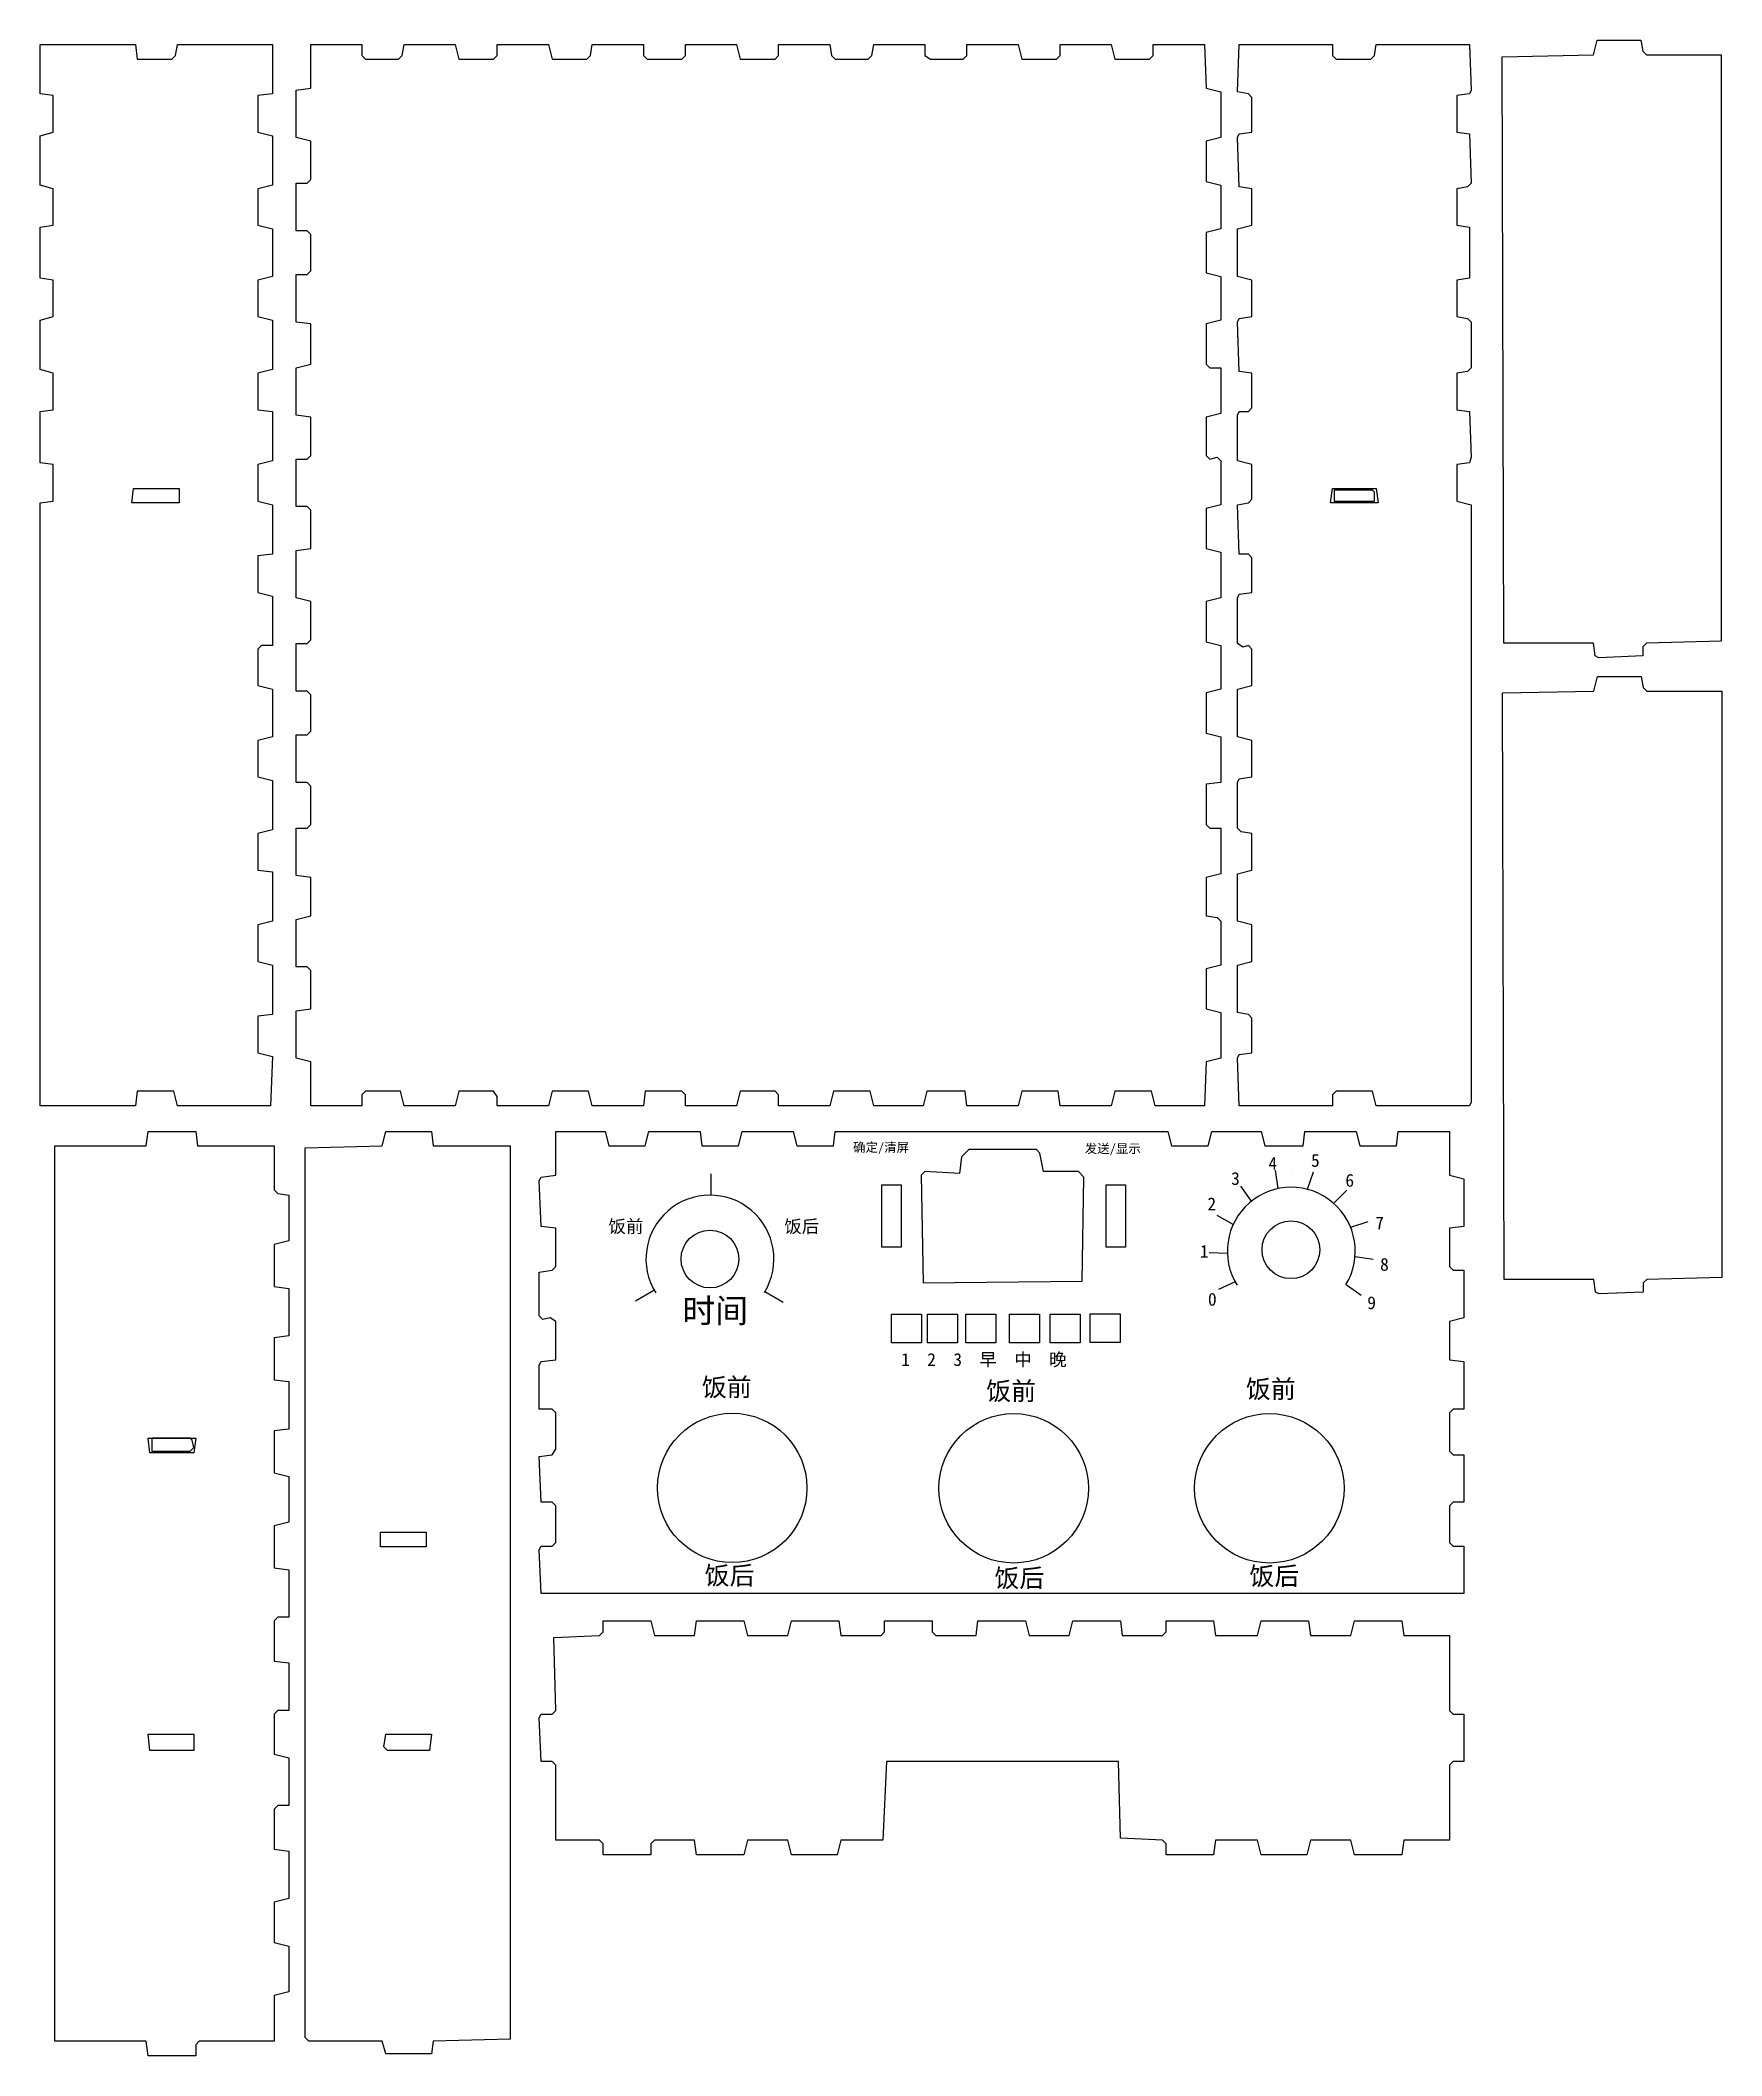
# Model space of a CAD drawing. Extents: x 59 to 979, y 48 to 1151.
import ezdxf

# ---------------------------------------------------------------- set-up
doc = ezdxf.new("R2010")
doc.units = 0
doc.header["$MEASUREMENT"] = 0
doc.layers.get('0').update_dxf_attribs({"color": 3})

# ---------------------------------------------------------------- blocks, each defined once
blk = doc.blocks.new('*U0')
at = {"linetype": 'Continuous'}
blk.add_line((0, 5.8), (0, -5.8), dxfattribs=at)
blk = doc.blocks.new('*U1')
at = {"color": 0, "linetype": 'ByBlock', "lineweight": -2, "transparency": 16777216}
blk.add_blockref('*U0', (425.9, 525), dxfattribs=at)
for p, rotation in [((389.7, 464.2), 119.9999999999999), ((460.5, 463.3), 239.9999999999999)]:
    blk.add_blockref('*U0', p, dxfattribs=dict(at, rotation=rotation))
blk = doc.blocks.new('*U4')
at = {"linetype": 'Continuous'}
blk.add_line((-4.1, 2.9), (4.1, -2.9), dxfattribs=at)
blk = doc.blocks.new('*U5')
at = {"color": 0, "linetype": 'ByBlock', "lineweight": -2, "transparency": 16777216}
for p, rotation in [((735.6, 527.7), 133.3333333333332), ((754, 527.1), 106.6666666666666), ((718.8, 519.9), 159.9999999999999), ((770.3, 518.2), 79.99999999999991), ((707.3, 505.5), 186.6666666666665), ((780.8, 503.1), 53.3333333333333), ((703.5, 487.4), 213.3333333333332), ((783.4, 484.8), 26.66666666666665), ((708.2, 469.5), 239.9999999999997)]:
    blk.add_blockref('*U4', p, dxfattribs=dict(at, rotation=rotation))
blk.add_blockref('*U4', (777.6, 467.3), dxfattribs=at)

msp = doc.modelspace()

# ---------------------------------------------------------------- linework, layer by layer
at = {"linetype": 'Continuous'}
for p, q in [((743.5, 531.9), (743.5, 531.9)), ((781.7, 464.4), (781.7, 464.4))]:
    msp.add_line(p, q, dxfattribs=at)
for points in [[(59, 1149), (111, 1149), (112, 1141), (131, 1141), (133, 1143), (134, 1149), (186, 1149), (186, 1122), (178, 1121), (178, 1101), (186, 1099), (186, 1072), (178, 1070), (178, 1050), (186, 1048), (186, 1022), (178, 1020), (178, 1000), (186, 998), (186, 971), (178, 969), (178, 949), (186, 948), (186, 921), (178, 919), (178, 899), (186, 897), (186, 870), (178, 869), (178, 849), (186, 847), (186, 820), (180, 820), (178, 818), (178, 798), (186, 796), (186, 770), (178, 768), (178, 748), (186, 746), (186, 719), (178, 717), (178, 697), (186, 696), (186, 669), (178, 667), (178, 647), (186, 645), (186, 618), (178, 617), (178, 597), (186, 595), (185, 568), (134, 568), (132, 576), (112, 576), (111, 568), (59, 568), (59, 898), (66, 899), (66, 919), (59, 920), (59, 948), (66, 949), (66, 969), (59, 971), (59, 998), (66, 1000), (66, 1020), (59, 1021), (59, 1049), (66, 1050), (66, 1070), (59, 1072), (59, 1099), (66, 1101), (66, 1121), (59, 1122), (59, 1149)], [(207, 1149), (235, 1149), (235, 1143), (237, 1141), (255, 1141), (257, 1143), (258, 1149), (286, 1149), (288, 1141), (307, 1141), (309, 1143), (309, 1149), (337, 1149), (339, 1141), (358, 1141), (360, 1143), (361, 1149), (389, 1149), (389, 1143), (391, 1141), (410, 1141), (412, 1143), (412, 1149), (440, 1149), (442, 1141), (461, 1141), (463, 1143), (463, 1149), (491, 1149), (492, 1143), (494, 1141), (512, 1141), (514, 1143), (515, 1149), (543, 1149), (543, 1143), (546, 1141), (564, 1141), (566, 1143), (566, 1149), (594, 1149), (596, 1141), (615, 1141), (617, 1143), (617, 1149), (645, 1149), (647, 1141), (666, 1141), (668, 1143), (668, 1149), (696, 1149), (697, 1125), (705, 1123), (705, 1098), (697, 1096), (697, 1074), (705, 1072), (705, 1048), (697, 1046), (697, 1024), (705, 1022), (705, 998), (697, 996), (697, 974), (699, 972), (705, 972), (705, 947), (697, 945), (697, 924), (699, 922), (703, 923), (705, 921), (705, 897), (697, 895), (697, 873), (705, 871), (705, 846), (697, 844), (697, 822), (705, 820), (705, 796), (697, 794), (697, 772), (705, 770), (705, 745), (697, 744), (697, 722), (699, 720), (705, 720), (705, 695), (697, 693), (697, 672), (703, 671), (705, 669), (705, 645), (697, 643), (697, 621), (705, 619), (705, 594), (697, 592), (696, 568), (669, 568), (667, 576), (647, 576), (645, 568), (617, 568), (616, 576), (596, 576), (594, 568), (566, 568), (565, 576), (544, 576), (542, 568), (515, 568), (513, 576), (493, 576), (491, 568), (463, 568), (463, 574), (461, 576), (442, 576), (440, 568), (412, 568), (412, 574), (410, 576), (390, 576), (389, 568), (361, 568), (359, 576), (339, 576), (337, 568), (309, 568), (309, 573), (307, 576), (288, 576), (286, 568), (258, 568), (256, 576), (237, 576), (235, 574), (235, 568), (207, 568), (207, 592), (199, 594), (199, 620), (207, 621), (207, 642), (205, 644), (199, 644), (199, 670), (207, 672), (207, 693), (199, 694), (199, 720), (205, 720), (207, 722), (207, 743), (205, 745), (199, 745), (199, 771), (205, 771), (207, 773), (207, 793), (205, 795), (199, 795), (199, 821), (205, 821), (207, 823), (207, 844), (199, 846), (199, 872), (207, 873), (207, 894), (205, 896), (199, 896), (199, 922), (205, 922), (207, 924), (207, 945), (199, 946), (199, 972), (207, 974), (207, 996), (199, 997), (199, 1023), (205, 1023), (207, 1025), (207, 1045), (205, 1047), (199, 1047), (199, 1073), (205, 1073), (207, 1075), (207, 1096), (199, 1098), (199, 1124), (207, 1125), (207, 1149)], [(715, 1149), (766, 1149), (766, 1143), (768, 1141), (787, 1141), (789, 1143), (790, 1149), (841, 1149), (842, 1124), (841, 1122), (834, 1121), (834, 1101), (841, 1100), (842, 1073), (840, 1071), (834, 1070), (834, 1050), (841, 1049), (841, 1021), (834, 1020), (834, 1000), (840, 999), (842, 997), (842, 972), (840, 970), (834, 969), (834, 949), (841, 948), (842, 923), (841, 920), (834, 919), (834, 899), (842, 897), (842, 570), (841, 568), (790, 568), (788, 576), (768, 576), (766, 574), (766, 568), (715, 568), (714, 594), (715, 596), (722, 597), (722, 616), (720, 618), (714, 619), (714, 645), (722, 647), (722, 667), (714, 669), (714, 695), (722, 697), (722, 717), (716, 718), (714, 720), (714, 745), (715, 747), (722, 748), (722, 768), (714, 770), (714, 796), (722, 798), (722, 818), (720, 820), (717, 819), (714, 821), (714, 846), (715, 848), (722, 849), (722, 868), (720, 870), (715, 870), (714, 897), (720, 898), (722, 900), (722, 919), (714, 921), (714, 946), (715, 948), (720, 948), (722, 950), (722, 969), (715, 970), (714, 997), (715, 999), (722, 1000), (722, 1020), (714, 1022), (714, 1048), (722, 1050), (722, 1070), (715, 1071), (714, 1098), (715, 1100), (722, 1101), (722, 1120), (720, 1122), (714, 1123), (715, 1149)], [(910.8, 1151.3), (934.8, 1151.3), (935.8, 1145.3), (937.8, 1143.3), (978.8, 1143.3), (978.8, 822.3), (937.8, 821.3), (935.8, 819.3), (935.8, 814.3), (911.8, 813.3), (909.8, 814.3), (908.8, 821.3), (859.8, 821.3), (858.8, 1142.3), (908.8, 1143.3), (910.8, 1151.3)], [(110, 906), (135, 906), (135, 898), (109, 898), (110, 906)], [(766, 906), (790, 906), (791, 898), (765, 898), (766, 906)], [(789, 904), (788, 905), (767, 905), (767, 899), (789, 899), (789, 904)], [(911, 803), (935, 803), (936, 797), (938, 795), (979, 795), (979, 474), (938, 473), (936, 471), (936, 466), (912, 465), (910, 466), (909, 473), (860, 473), (859, 794), (909, 795), (911, 803)], [(118, 554), (144, 554), (145, 546), (187, 546), (187, 522), (189, 520), (195, 519), (195, 494), (187, 492), (187, 469), (195, 468), (195, 442), (187, 441), (187, 418), (195, 417), (195, 391), (187, 390), (187, 367), (195, 365), (195, 340), (187, 338), (187, 315), (195, 314), (195, 288), (189, 288), (187, 286), (187, 264), (195, 263), (195, 237), (189, 237), (187, 235), (187, 213), (195, 211), (195, 185), (189, 185), (187, 183), (187, 161), (195, 160), (195, 134), (187, 132), (187, 110), (195, 108), (195, 83), (187, 81), (187, 56), (146, 56), (144, 54), (144, 48), (118, 48), (117, 56), (67, 56), (67, 546), (117, 546), (118, 554)], [(248, 554), (273, 554), (274, 546), (316, 546), (316, 57), (274, 56), (273, 49), (248, 49), (246, 56), (206, 56), (204, 58), (204, 545), (246, 546), (248, 554)], [(341, 554), (368, 554), (370, 546), (390, 546), (392, 554), (420, 554), (421, 546), (441, 546), (443, 554), (471, 554), (473, 546), (493, 546), (494, 554), (676, 554), (678, 546), (698, 546), (700, 554), (727, 554), (729, 546), (750, 546), (751, 554), (779, 554), (781, 546), (801, 546), (802, 554), (830, 554), (830, 530), (838, 528), (838, 502), (830, 501), (830, 480), (832, 478), (838, 478), (838, 452), (830, 450), (830, 429), (838, 428), (838, 402), (832, 402), (830, 400), (830, 379), (832, 377), (838, 377), (838, 351), (832, 351), (830, 349), (830, 329), (832, 327), (838, 327), (838, 301), (333, 301), (332, 325), (333, 327), (339, 327), (341, 329), (341, 349), (339, 351), (333, 351), (332, 376), (339, 377), (341, 380), (341, 400), (339, 402), (332, 402), (332, 426), (333, 428), (341, 429), (341, 450), (338, 452), (334, 451), (332, 453), (332, 477), (339, 478), (341, 480), (341, 501), (333, 502), (332, 527), (333, 529), (341, 530), (341, 554)], [(606, 542), (604, 544), (567, 544), (563, 540), (562, 531), (543, 532), (541, 530), (542, 471), (629, 472), (630, 529), (627, 532), (608, 532), (606, 542)], [(118, 386), (144, 386), (143, 378), (119, 378), (118, 386)], [(142, 385), (141, 386), (120, 386), (120, 379), (141, 379), (143, 381), (142, 385)], [(245.2, 334.6), (270.2, 334.6), (270.2, 326.6), (245.2, 326.6), (245.2, 334.6)], [(367, 286), (393, 286), (395, 278), (417, 278), (418, 286), (444, 286), (446, 278), (468, 278), (470, 286), (496, 286), (497, 278), (519, 278), (521, 280), (521, 286), (547, 286), (547, 280), (549, 278), (571, 278), (572, 286), (598, 286), (600, 278), (622, 278), (624, 286), (650, 286), (651, 278), (673, 278), (675, 280), (675, 286), (701, 286), (702, 278), (725, 278), (727, 286), (753, 286), (754, 278), (776, 278), (778, 286), (804, 286), (805, 278), (830, 278), (830, 237), (832, 235), (838, 235), (838, 209), (832, 209), (830, 207), (830, 166), (805, 166), (804, 158), (778, 158), (776, 166), (754, 166), (752, 158), (727, 158), (725, 166), (702, 166), (701, 158), (675, 158), (675, 164), (673, 166), (650, 167), (649, 209), (522, 209), (520, 166), (497, 166), (495, 158), (470, 158), (468, 166), (446, 166), (444, 158), (418, 158), (417, 166), (395, 166), (393, 164), (393, 158), (367, 158), (367, 164), (365, 166), (341, 166), (341, 207), (339, 209), (333, 209), (332, 233), (333, 235), (339, 235), (341, 237), (340, 277), (365, 278), (367, 280), (367, 286)], [(118, 224), (143, 224), (143, 215), (119, 215), (118, 224)], [(248, 224), (273, 224), (272, 215), (249, 215), (247, 217), (248, 224)]]:
    msp.add_lwpolyline(points, dxfattribs=at)
for points in [[(519.4, 524.7), (530.1, 524.7), (530.1, 490.7), (519.4, 490.7)], [(642.2, 524.7), (652.8, 524.7), (652.8, 490.7), (642.2, 490.7)], [(524.7, 453.9), (541.1, 453.9), (541.1, 438.2), (524.7, 438.2)], [(544.5, 453.9), (560.9, 453.9), (560.9, 438.2), (544.5, 438.2)], [(565.5, 453.9), (581.9, 453.9), (581.9, 438.2), (565.5, 438.2)], [(589.4, 453.9), (605.8, 453.9), (605.8, 438.2), (589.4, 438.2)], [(611.6, 453.9), (628, 453.9), (628, 438.2), (611.6, 438.2)], [(633.4, 454.1), (649.8, 454.1), (649.8, 438.4), (633.4, 438.4)]]:
    msp.add_lwpolyline(points, close=True, dxfattribs=at)
for centre, radius in [((425.4, 484.1), 15.8), ((743.3, 489.2), 15.8), ((437.6, 358.8), 40.9), ((591.6, 358.6), 40.9), ((731.5, 358.6), 40.9)]:
    msp.add_circle(centre, radius, dxfattribs=at)
for centre in [(425.4, 484.1), (743.5, 488.4)]:
    msp.add_arc(centre, 35, 328.5855, 212.0544, dxfattribs=at)

# ---------------------------------------------------------------- block references
for name in ['*U1', '*U5']:
    msp.add_blockref(name, (0, 0), dxfattribs=at)

# ---------------------------------------------------------------- texts
at = {"linetype": 'Continuous', "attachment_point": 1}
for s, width, heights, insert, char_height in [('{\\fSimSun|b0|i0|c134|p2;确定}/{\\fSimSun|b0|i0|c134|p2;清屏}', 39.339, [0], (503.7, 547.8), 5), ('{\\fSimSun|b0|i0|c134|p2;发送}/{\\fSimSun|b0|i0|c134|p2;显示}', 35.769, [0], (630.5, 547.1), 5), ('5', 5.933, [0], (754.3, 541.6), 7), ('3', 6.268, [0], (710.6, 531.7), 7), ('4', 4.92, [0], (731, 540), 7), ('6', 6.078, [0], (773.1, 530.7), 7), ('2', 8.827, [0], (697.6, 517.8), 7), ('{\\fSimSun|b0|i0|c134|p2;饭前}', 37.021, [0], (369.9, 505.5), 7), ('{\\fSimSun|b0|i0|c134|p2;饭后}', 36.547, [0], (466.1, 505.5), 7), ('7', 5.933, [0], (789.5, 507.4), 7), ('1', 9.378, [0], (693.5, 491.8), 7), ('8', 5.354, [0], (792.1, 484.7), 7), ('{\\fSimSun|b0|i0|c134|p2;时间}', 46.025, [0], (410.3, 462.4), 13.188), ('0', 6.609, [0], (697.9, 465.6), 7), ('9', 7.67, [0], (785.1, 463.7), 7), ('\\pt182;1  2  3  {\\fSimSun|b0|i0|c134|p2;早}  {\\fSimSun|b0|i0|c134|p2;中}  {\\fSimSun|b0|i0|c134|p2;晚}', 252.037, [13.7], (530, 432.6), 7), ('{\\fSimSun|b0|i0|c134|p2;饭前}', 64.479, [0], (421, 419), 10), ('{\\fSimSun|b0|i0|c134|p2;饭前}', 64.479, [0], (718.7, 418), 10), ('{\\fSimSun|b0|i0|c134|p2;饭前}', 64.479, [0], (576.6, 416.9), 10), ('{\\fSimSun|b0|i0|c134|p2;饭后}', 77.536, [0], (422.5, 315.9), 10), ('{\\fSimSun|b0|i0|c134|p2;饭后}', 77.536, [0], (581.1, 314.5), 10), ('{\\fSimSun|b0|i0|c134|p2;饭后}', 77.536, [0], (720.6, 315.6), 10)]:
    msp.add_mtext_dynamic_manual_height_columns(s, width=width, gutter_width=65.9, heights=heights, dxfattribs=dict(at, insert=insert, char_height=char_height))

doc.saveas('drawing.dxf')
